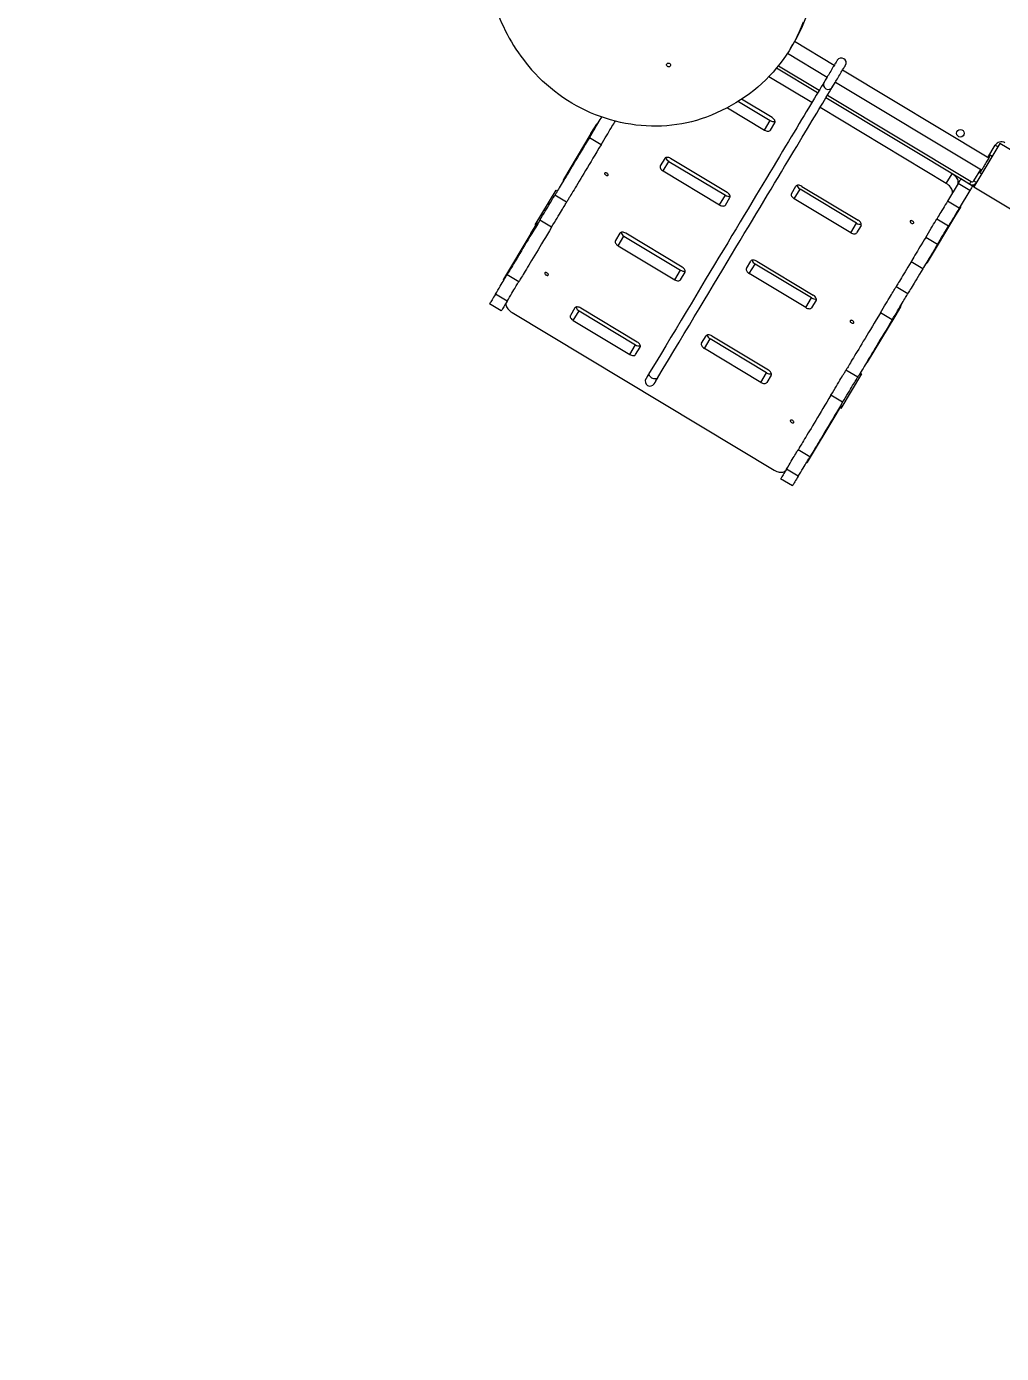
# Model space of a CAD drawing. Header units: millimetres. Extents: x -10374 to 11119, y -8221 to 9433.
# Drawn here: x -3441 to -1518, y -4160 to -1544 of the extents above; entities that cross this region are included whole.
import ezdxf

# ---------------------------------------------------------------- set-up
doc = ezdxf.new("R2010")
doc.units = ezdxf.units.MM
for name, color, linetype in [('DIKOM_ОБЪЕКТ', 7, 'Continuous'), ('DIKOM_РАЗМЕР_ЗОНА', 7, 'Continuous'), ('DIKOM_РАЗМЕР_ОБЪЕКТА', 7, 'Continuous')]:
    doc.layers.add(name, color=color, linetype=linetype)
doc.styles.add('style1', font='arial.ttf', dxfattribs={"width": 0.8})
doc.dimstyles.new('1-50', dxfattribs={"dimtxt": 300, "dimasz": 200, "dimexe": 100, "dimexo": 0, "dimgap": 100, "dimtad": 0, "dimdec": 0, "dimtxsty": 'style1', "dimcen": 0, "dimclrd": 7, "dimclre": 7, "dimadec": 1, "dimazin": 2, "dimtfac": 1, "dimtdec": 0, "dimtmove": 1, "dimatfit": 3, "dimfxl": 0, "dimlwd": 25, "dimlwe": 18, "dimarcsym": 0})

# ---------------------------------------------------------------- blocks, each defined once
blk = doc.blocks.new('*D16')
at = {"layer": 'Defpoints', "color": 0, "transparency": 16777216}
for p in [(-9045.1, 5161.7), (3694.5, 5161.7), (1813.2, -6719.9)]:
    blk.add_point(p, dxfattribs=at)
at = {"layer": 'DIKOM_РАЗМЕР_ОБЪЕКТА', "color": 7, "lineweight": 18, "transparency": 16777216}
for p, q in [((3694.5, 5161.7), (-9145.1, 5161.7)), ((1813.2, -6719.9), (-9145.1, -6719.9))]:
    blk.add_line(p, q, dxfattribs=at)
at = {"layer": 'DIKOM_РАЗМЕР_ОБЪЕКТА', "color": 7, "lineweight": 25, "transparency": 16777216}
for p, q in [((-9045.1, 4961.7), (-9045.1, -0.5)), ((-9045.1, -6519.9), (-9045.1, -1080.2))]:
    blk.add_line(p, q, dxfattribs=at)
at = {"layer": 'DIKOM_РАЗМЕР_ОБЪЕКТА', "color": 7, "transparency": 16777216}
for points in [[(-9078.4, 4961.7), (-9011.8, 4961.7), (-9045.1, 5161.7)], [(-9078.4, -6519.9), (-9011.8, -6519.9), (-9045.1, -6719.9)]]:
    blk.add_solid(points, dxfattribs=at)
at = {"layer": 'DIKOM_РАЗМЕР_ОБЪЕКТА', "color": 0, "transparency": 16777216, "insert": (-9045.1, -540.3), "char_height": 300, "attachment_point": 5, "rotation": 90, "style": 'style1'}
blk.add_mtext('11900', dxfattribs=at)
blk = doc.blocks.new('*D15')
at = {"layer": 'Defpoints', "color": 0, "transparency": 16777216}
for p in [(-5227.9, 8308.8), (9119.4, -1150.4), (-5227.9, -1991.8)]:
    blk.add_point(p, dxfattribs=at)
at = {"layer": 'DIKOM_РАЗМЕР_ОБЪЕКТА', "color": 7, "lineweight": 18, "transparency": 16777216}
for p, q in [((-5227.9, -1991.8), (-5227.9, 8408.8)), ((9119.4, -1150.4), (9119.4, 8408.8))]:
    blk.add_line(p, q, dxfattribs=at)
at = {"layer": 'DIKOM_РАЗМЕР_ОБЪЕКТА', "color": 7, "lineweight": 25, "transparency": 16777216}
for p, q in [((-5027.9, 8308.8), (187.4, 8308.8)), ((8919.4, 8308.8), (1267.2, 8308.8))]:
    blk.add_line(p, q, dxfattribs=at)
at = {"layer": 'DIKOM_РАЗМЕР_ОБЪЕКТА', "color": 7, "transparency": 16777216}
for points in [[(-5027.9, 8342.1), (-5027.9, 8275.4), (-5227.9, 8308.8)], [(8919.4, 8342.1), (8919.4, 8275.4), (9119.4, 8308.8)]]:
    blk.add_solid(points, dxfattribs=at)
at = {"layer": 'DIKOM_РАЗМЕР_ОБЪЕКТА', "color": 0, "transparency": 16777216, "insert": (727.3, 8308.8), "char_height": 300, "attachment_point": 5, "style": 'style1'}
blk.add_mtext('14350', dxfattribs=at)
blk = doc.blocks.new('*D14')
at = {"layer": 'Defpoints', "color": 0, "transparency": 16777216}
for p in [(-7515.9, 9236.3), (11119.4, -1423.4), (-7515.9, -2401.6)]:
    blk.add_point(p, dxfattribs=at)
at = {"layer": 'DIKOM_РАЗМЕР_ЗОНА', "color": 7, "lineweight": 18, "transparency": 16777216}
for p, q in [((-7515.9, -2401.6), (-7515.9, 9336.3)), ((11119.4, -1423.4), (11119.4, 9336.3))]:
    blk.add_line(p, q, dxfattribs=at)
at = {"layer": 'DIKOM_РАЗМЕР_ЗОНА', "color": 7, "lineweight": 25, "transparency": 16777216}
for p, q in [((-7315.9, 9236.3), (77.6, 9236.3)), ((10919.4, 9236.3), (1157.3, 9236.3))]:
    blk.add_line(p, q, dxfattribs=at)
at = {"layer": 'DIKOM_РАЗМЕР_ЗОНА', "color": 7, "transparency": 16777216}
for points in [[(-7315.9, 9269.7), (-7315.9, 9203), (-7515.9, 9236.3)], [(10919.4, 9269.7), (10919.4, 9203), (11119.4, 9236.3)]]:
    blk.add_solid(points, dxfattribs=at)
at = {"layer": 'DIKOM_РАЗМЕР_ЗОНА', "color": 0, "transparency": 16777216, "insert": (617.5, 9236.3), "char_height": 300, "attachment_point": 5, "style": 'style1'}
blk.add_mtext('18650', dxfattribs=at)
blk = doc.blocks.new('*D13')
at = {"layer": 'Defpoints', "color": 0, "transparency": 16777216}
for p in [(-10177, 7112.8), (3082.3, 7112.8), (2015.5, -8221.4)]:
    blk.add_point(p, dxfattribs=at)
at = {"layer": 'DIKOM_РАЗМЕР_ЗОНА', "color": 7, "lineweight": 18, "transparency": 16777216}
for p, q in [((3082.3, 7112.8), (-10277, 7112.8)), ((2015.5, -8221.4), (-10277, -8221.4))]:
    blk.add_line(p, q, dxfattribs=at)
at = {"layer": 'DIKOM_РАЗМЕР_ЗОНА', "color": 7, "lineweight": 25, "transparency": 16777216}
for p, q in [((-10177, 6912.8), (-10177, -14.4)), ((-10177, -8021.4), (-10177, -1094.2))]:
    blk.add_line(p, q, dxfattribs=at)
at = {"layer": 'DIKOM_РАЗМЕР_ЗОНА', "color": 7, "transparency": 16777216}
for points in [[(-10210.3, 6912.8), (-10143.6, 6912.8), (-10177, 7112.8)], [(-10210.3, -8021.4), (-10143.6, -8021.4), (-10177, -8221.4)]]:
    blk.add_solid(points, dxfattribs=at)
at = {"layer": 'DIKOM_РАЗМЕР_ЗОНА', "color": 0, "transparency": 16777216, "insert": (-10177, -554.3), "char_height": 300, "attachment_point": 5, "rotation": 90, "style": 'style1'}
blk.add_mtext('15300', dxfattribs=at)

msp = doc.modelspace()

# ---------------------------------------------------------------- linework, layer by layer
at = {"layer": 'DIKOM_ОБЪЕКТ', "color": 7, "linetype": 'Continuous', "lineweight": 15}
for p, q in [((-1934.3, -1586.8), (-1929.8, -1579.2)), ((-1848.2, -1620.1), (-1926.2, -1573.1)), ((-1958.2, -1621), (-1877.8, -1669.3)), ((-1940.3, -1596.2), (-1862.1, -1643.2)), ((-1892.3, -1693.4), (-1977.1, -1642.5)), ((-1880.9, -1674.5), (-1962, -1625.7)), ((-1543.4, -1803.2), (-1831.9, -1629.8)), ((-1845.8, -1653), (-1557.3, -1826.3)), ((-2037, -1691.1), (-1974.2, -1728.8)), ((-1970.8, -1723.2), (-2030.9, -1687.1)), ((-1581.3, -1854.5), (-1864.6, -1684.3)), ((-1861.5, -1679.1), (-1578.2, -1849.4)), ((-2058.9, -1703.7), (-1985.6, -1747.8)), ((-1627, -1852.8), (-1876, -1703.2)), ((-2328.1, -1754.8), (-2316.7, -1735.8)), ((-1985.6, -1747.8), (-1974.2, -1728.8)), ((-1974, -1748), (-1965.2, -1733.3)), ((-2328.1, -1754.8), (-2382.4, -1845.2)), ((-2308.1, -1776.8), (-2331.2, -1762.9)), ((-1521.2, -1773.9), (-1572.7, -1859.6)), ((-1545.2, -1802.1), (-1530.5, -1777.7)), ((-1435.5, -1825.4), (-1521.2, -1773.9)), ((-2182.4, -1803.5), (-2191.2, -1818.2)), ((-2059.4, -1870.7), (-2170.9, -1803.7)), ((-1536.7, -1799.6), (-1540.1, -1797.6)), ((-2185.6, -1828.3), (-2174.2, -1809.4)), ((-2185.6, -1828.3), (-2074.2, -1895.3)), ((-2174.2, -1809.4), (-2062.8, -1876.3)), ((-1572.7, -1848), (-1559.1, -1825.3)), ((-1627, -1852.8), (-1615.6, -1833.9)), ((-1603.6, -1852.8), (-1624.7, -1887.8)), ((-1580.4, -1866.7), (-1603.6, -1852.8)), ((-1575.3, -1858.1), (-1598.4, -1844.2)), ((-1572.7, -1859.6), (-1581.3, -1854.5)), ((-1557.3, -1833.9), (-1560.7, -1831.9)), ((-2438, -1934.8), (-2396.8, -1866.2)), ((-2376.1, -1890), (-2399.2, -1876.1)), ((-2396.8, -1866.2), (-2394.3, -1867.8)), ((-2074.2, -1895.3), (-2062.8, -1876.3)), ((-2062.7, -1895.5), (-2053.8, -1880.8)), ((-1932.6, -1873.3), (-1923.8, -1858.5)), ((-1927, -1883.3), (-1915.6, -1864.4)), ((-1815.6, -1950.3), (-1927, -1883.3)), ((-1804.2, -1931.3), (-1915.6, -1864.4)), ((-1912.2, -1858.7), (-1800.8, -1925.7)), ((-1580.4, -1866.7), (-1601.5, -1901.7)), ((-1572.7, -1859.6), (-1487, -1911.2)), ((-1601.5, -1901.7), (-1624.7, -1887.8)), ((-1609.9, -1918.6), (-1598.5, -1899.7)), ((-2446.3, -1951.4), (-2434.9, -1932.5)), ((-2436.7, -1935.6), (-2438, -1934.8)), ((-2405.8, -1939.4), (-2428.9, -1925.5)), ((-1815.6, -1950.3), (-1804.2, -1931.3)), ((-1795.2, -1935.8), (-1804.1, -1950.5)), ((-1664.3, -2009.1), (-1609.9, -1918.6)), ((-1622.7, -1937), (-1645.8, -1923.1)), ((-2446.3, -1951.4), (-2500.6, -2041.9)), ((-2271, -1951), (-2279.9, -1965.7)), ((-2274.2, -1975.8), (-2262.9, -1956.8)), ((-2262.9, -1956.8), (-2151.4, -2023.8)), ((-2148, -2018.2), (-2259.5, -1951.2)), ((-1644.6, -1973.5), (-1667.7, -1959.6)), ((-2274.2, -1975.8), (-2162.8, -2042.8)), ((-2021.3, -2020.8), (-2012.4, -2006)), ((-2015.6, -2030.8), (-2004.3, -2011.9)), ((-1892.8, -2078.8), (-2004.3, -2011.9)), ((-2000.9, -2006.2), (-1889.4, -2073.2)), ((-1673.4, -2021.4), (-1696.5, -2007.5)), ((-2470.4, -2047), (-2493.6, -2033.1)), ((-2162.8, -2042.8), (-2151.4, -2023.8)), ((-2151.3, -2043), (-2142.4, -2028.2)), ((-1904.2, -2097.8), (-2015.6, -2030.8)), ((-1703, -2070.6), (-1726.1, -2056.7)), ((-2505, -2104.5), (-2528.1, -2090.6)), ((-2493.4, -2085.2), (-2516.5, -2071.3)), ((-1904.2, -2097.8), (-1892.8, -2078.8)), ((-1883.8, -2083.3), (-1892.7, -2098)), ((-2483.6, -2107.7), (-1966.7, -2418.2)), ((-2359.6, -2098.5), (-2368.5, -2113.2)), ((-2362.9, -2123.3), (-2351.5, -2104.3)), ((-2351.5, -2104.3), (-2240, -2171.3)), ((-2236.7, -2165.7), (-2348.1, -2098.7)), ((-1782.4, -2205.7), (-1728.1, -2115.3)), ((-1733.8, -2121.9), (-1756.9, -2108)), ((-1728.1, -2115.3), (-1716.7, -2096.3)), ((-2362.9, -2123.3), (-2251.4, -2190.3)), ((-2251.4, -2190.3), (-2240, -2171.3)), ((-2109.9, -2168.2), (-2101, -2153.5)), ((-2104.3, -2178.3), (-2092.9, -2159.4)), ((-1981.4, -2226.3), (-2092.9, -2159.4)), ((-2089.5, -2153.7), (-1978.1, -2220.7)), ((-2239.9, -2190.5), (-2231.1, -2175.7)), ((-1992.8, -2245.3), (-2104.3, -2178.3)), ((-1801.8, -2235.1), (-1824.9, -2221.2)), ((-1992.8, -2245.3), (-1981.4, -2226.3)), ((-1972.4, -2230.8), (-1981.3, -2245.5)), ((-1794.2, -2228.3), (-1835.4, -2296.9)), ((-1796.8, -2226.8), (-1794.2, -2228.3)), ((-1831.5, -2284.4), (-1854.6, -2270.5)), ((-1846.2, -2311.9), (-1834.8, -2293)), ((-1835.4, -2296.9), (-1836.7, -2296.1)), ((-1900.6, -2402.4), (-1846.2, -2311.9)), ((-1896.1, -2392.1), (-1919.3, -2378.2)), ((-1919.1, -2430.3), (-1942.2, -2416.4)), ((-1930.7, -2449.5), (-1953.8, -2435.6))]:
    msp.add_line(p, q, dxfattribs=at)
at = {"layer": 'DIKOM_ОБЪЕКТ', "color": 7, "linetype": 'Continuous', "lineweight": 15, "flags": 128}
for points in [[(-1889.9, -1358.3), (-1888.2, -1369.1), (-1886.9, -1379.9), (-1885.9, -1390.7), (-1885.3, -1401.5), (-1885, -1412.3), (-1885.1, -1423), (-1885.5, -1433.8), (-1886.3, -1444.5), (-1887.4, -1455.1), (-1888.8, -1465.6), (-1890.6, -1476.1), (-1892.8, -1486.5), (-1895.3, -1496.8), (-1898.1, -1507), (-1901.3, -1517.1), (-1904.7, -1527.1), (-1908.6, -1536.9), (-1912.7, -1546.5), (-1917.2, -1556.1), (-1922, -1565.4), (-1927.1, -1574.6), (-1929.8, -1579.2)], [(-1909.3, -1534.7), (-1913.1, -1544.5), (-1917.3, -1554.2), (-1921.8, -1563.7), (-1926.6, -1573), (-1931.7, -1582.2), (-1937.1, -1591.2), (-1942.8, -1600.1), (-1948.8, -1608.7), (-1955.1, -1617.1), (-1961.7, -1625.3), (-1968.6, -1633.3), (-1975.7, -1641.1), (-1983.2, -1648.6), (-1990.8, -1655.9), (-1998.8, -1662.9), (-2006.9, -1669.7), (-2015.3, -1676.2), (-2024, -1682.4), (-2032.8, -1688.4), (-2041.9, -1694.1), (-2051.2, -1699.5), (-2060.7, -1704.6), (-2070.3, -1709.4), (-2080.2, -1713.9), (-2090.2, -1718.2), (-2100.3, -1722.1), (-2110.6, -1725.6)], [(-2176.8, -1622.4), (-2177.7, -1621.7), (-2178.4, -1620.7), (-2178.8, -1619.6), (-2178.8, -1618.5), (-2178.5, -1617.5), (-2177.9, -1616.6), (-2177, -1616), (-2175.9, -1615.6), (-2174.8, -1615.6), (-2173.6, -1615.9), (-2172.6, -1616.5), (-2171.8, -1617.4), (-2171.3, -1618.4), (-2171.1, -1619.5), (-2171.2, -1620.6), (-2171.7, -1621.6), (-2172.4, -1622.4), (-2173.4, -1622.9), (-2174.6, -1623), (-2175.7, -1622.9), (-2176.8, -1622.4)], [(-1842.2, -1610.2), (-1842.3, -1610.4), (-1842.6, -1610.8), (-1843.1, -1611.6), (-1843.7, -1612.7), (-1844.5, -1614), (-1845.5, -1615.6), (-1846.6, -1617.4), (-1847.8, -1619.5), (-1849.1, -1621.7), (-1850.6, -1624), (-1852, -1626.5), (-1853.6, -1629), (-1855.1, -1631.6), (-1856.7, -1634.2), (-1858.2, -1636.8), (-1859.7, -1639.2), (-1861.1, -1641.6), (-1862.4, -1643.8), (-1863.7, -1645.8), (-1864.8, -1647.7), (-1865.7, -1649.3), (-1866.5, -1650.6), (-1867.2, -1651.7), (-1867.6, -1652.4), (-1867.9, -1652.9), (-1868, -1653.1)], [(-1851.7, -1662.8), (-1851.6, -1662.7), (-1851.3, -1662.2), (-1850.9, -1661.5), (-1850.2, -1660.4), (-1849.4, -1659.1), (-1848.5, -1657.5), (-1847.4, -1655.6), (-1846.1, -1653.6), (-1844.8, -1651.4), (-1843.4, -1649), (-1841.9, -1646.5), (-1840.4, -1644), (-1838.8, -1641.4), (-1837.3, -1638.8), (-1835.8, -1636.3), (-1834.3, -1633.8), (-1832.8, -1631.5), (-1831.5, -1629.2), (-1830.3, -1627.2), (-1829.2, -1625.4), (-1828.2, -1623.8), (-1827.4, -1622.4), (-1826.8, -1621.4), (-1826.3, -1620.6), (-1826.1, -1620.1), (-1826, -1620)], [(-2110.6, -1725.6), (-2120, -1728.6), (-2129.5, -1731.2), (-2139.2, -1733.4), (-2148.9, -1735.4), (-2158.7, -1737), (-2168.6, -1738.3), (-2178.6, -1739.2), (-2188.7, -1739.8), (-2198.8, -1740.1), (-2208.9, -1740), (-2219, -1739.6), (-2229.2, -1738.9), (-2239.3, -1737.8), (-2249.5, -1736.4), (-2259.6, -1734.7), (-2269.7, -1732.6), (-2279.7, -1730.3), (-2289.6, -1727.5), (-2299.5, -1724.5), (-2309.3, -1721.1), (-2319, -1717.5), (-2328.6, -1713.5), (-2338.1, -1709.2), (-2347.4, -1704.6), (-2356.6, -1699.8), (-2365.6, -1694.6), (-2374.5, -1689.2), (-2383.2, -1683.4), (-2391.7, -1677.4), (-2400, -1671.2), (-2408.1, -1664.7), (-2416, -1657.9), (-2423.6, -1651), (-2431.1, -1643.8), (-2438.2, -1636.3), (-2445.1, -1628.7)], [(-1862.1, -1643.2), (-1863.4, -1645.4), (-1865.7, -1649.3), (-1868.2, -1653.4), (-1870.9, -1657.9), (-1873.8, -1662.7), (-1876.8, -1667.8), (-1880.1, -1673.1), (-1883.5, -1678.8), (-1887.1, -1684.8), (-1890.8, -1691.1), (-1894.8, -1697.7), (-1898.9, -1704.5), (-1903.2, -1711.7), (-1907.7, -1719.2), (-1912.4, -1726.9), (-1917.2, -1735), (-1922.2, -1743.4), (-1927.4, -1752), (-1932.8, -1760.9), (-1938.4, -1770.2), (-1944.1, -1779.7), (-1950, -1789.5), (-1956, -1799.6), (-1962.2, -1809.9), (-1968.6, -1820.6), (-1975.2, -1831.5), (-1981.9, -1842.7), (-1988.9, -1854.2), (-1995.9, -1866), (-2003.2, -1878), (-2010.5, -1890.3), (-2018.1, -1902.9), (-2025.8, -1915.7), (-2033.7, -1928.9), (-2041.7, -1942.2), (-2049.9, -1955.9), (-2058.3, -1969.8), (-2066.8, -1983.9), (-2075.5, -1998.4), (-2084.3, -2013), (-2093.3, -2028), (-2102.4, -2043.2), (-2111.7, -2058.6), (-2121.1, -2074.3), (-2130.6, -2090.2), (-2140.4, -2106.3), (-2150.2, -2122.7), (-2160.2, -2139.4), (-2170.3, -2156.3), (-2180.6, -2173.4), (-2191, -2190.7), (-2201.6, -2208.3), (-2212.3, -2226)], [(-2196, -2235.8), (-2185.3, -2218), (-2174.8, -2200.5), (-2164.3, -2183.1), (-2154.1, -2166), (-2143.9, -2149.2), (-2133.9, -2132.5), (-2124.1, -2116.1), (-2114.4, -2100), (-2104.8, -2084), (-2095.4, -2068.4), (-2086.1, -2052.9), (-2077, -2037.8), (-2068, -2022.8), (-2059.2, -2008.2), (-2050.5, -1993.7), (-2042, -1979.6), (-2033.7, -1965.7), (-2025.5, -1952), (-2017.4, -1938.6), (-2009.5, -1925.5), (-2001.8, -1912.7), (-1994.3, -1900.1), (-1986.9, -1887.8), (-1979.6, -1875.7), (-1972.6, -1864), (-1965.7, -1852.5), (-1958.9, -1841.3), (-1952.4, -1830.4), (-1946, -1819.7), (-1939.7, -1809.3), (-1933.7, -1799.3), (-1927.8, -1789.5), (-1922.1, -1779.9), (-1916.5, -1770.7), (-1911.2, -1761.8), (-1906, -1753.1), (-1900.9, -1744.8), (-1896.1, -1736.7), (-1891.4, -1729), (-1886.9, -1721.5), (-1882.6, -1714.3), (-1878.5, -1707.4), (-1874.5, -1700.9), (-1870.8, -1694.6), (-1867.2, -1688.6), (-1863.8, -1682.9), (-1860.5, -1677.5), (-1857.5, -1672.5), (-1854.6, -1667.7), (-1851.9, -1663.2), (-1849.4, -1659.1), (-1847.1, -1655.2), (-1845.8, -1653)], [(-2331.2, -1762.9), (-2328.4, -1758.2), (-2325.7, -1753.7), (-2323.1, -1749.3), (-2320.5, -1745.1), (-2318.1, -1741), (-2315.8, -1737.2), (-2313.6, -1733.6), (-2311.6, -1730.2), (-2309.7, -1727.1), (-2308, -1724.2), (-2306.7, -1722.1)], [(-1965.2, -1733.3), (-1964.8, -1732.2), (-1964.7, -1731), (-1965, -1729.7), (-1965.6, -1728.3), (-1966.5, -1726.9), (-1967.7, -1725.5), (-1969.2, -1724.3), (-1970.8, -1723.2)], [(-2308.1, -1776.8), (-2305.3, -1772.1), (-2302.5, -1767.6), (-2299.9, -1763.2), (-2297.4, -1759), (-2295, -1755), (-2292.7, -1751.1), (-2290.5, -1747.5), (-2288.4, -1744.1), (-2286.6, -1741), (-2284.8, -1738.1), (-2283.2, -1735.4), (-2281.8, -1733.1), (-2280.5, -1731), (-2280.1, -1730.2)], [(-1985.6, -1747.8), (-1983.8, -1748.7), (-1982.1, -1749.4), (-1980.3, -1749.8), (-1978.6, -1750), (-1977.1, -1749.9), (-1975.8, -1749.5), (-1974.8, -1748.9), (-1974, -1748)], [(-2331.2, -1762.9), (-2335.4, -1769.8), (-2339.4, -1776.5), (-2343.4, -1783.1), (-2347.2, -1789.5), (-2351, -1795.8), (-2354.7, -1801.9), (-2358.2, -1807.9), (-2361.7, -1813.6), (-2365, -1819.1), (-2368.2, -1824.5), (-2371.3, -1829.6), (-2374.2, -1834.5), (-2377, -1839.1), (-2379.7, -1843.5), (-2382.2, -1847.7), (-2384.5, -1851.6), (-2386.7, -1855.2), (-2388.7, -1858.6), (-2390.6, -1861.7), (-2392.3, -1864.5), (-2393.8, -1867), (-2395.1, -1869.3), (-2396.3, -1871.2), (-2397.3, -1872.9), (-2398.1, -1874.2), (-2398.8, -1875.3), (-2399.2, -1876.1)], [(-2308.1, -1776.8), (-2312.2, -1783.7), (-2316.3, -1790.4), (-2320.2, -1797), (-2324.1, -1803.4), (-2327.9, -1809.7), (-2331.5, -1815.8), (-2335.1, -1821.8), (-2338.6, -1827.5), (-2341.9, -1833.1), (-2345.1, -1838.4), (-2348.2, -1843.5), (-2351.1, -1848.4), (-2353.9, -1853), (-2356.5, -1857.4), (-2359, -1861.6), (-2361.4, -1865.5), (-2363.6, -1869.1), (-2365.6, -1872.5), (-2367.4, -1875.6), (-2369.1, -1878.4), (-2370.7, -1880.9), (-2372, -1883.2), (-2373.2, -1885.1), (-2374.2, -1886.8), (-2375, -1888.2), (-2375.6, -1889.2), (-2376.1, -1890)], [(-1525.3, -1780.8), (-1525.4, -1780.7), (-1525.7, -1780.6), (-1526.2, -1780.3), (-1526.8, -1779.9), (-1527.6, -1779.4), (-1528.5, -1778.9), (-1529.5, -1778.3), (-1530.5, -1777.7)], [(-2170.9, -1803.7), (-2172.6, -1802.8), (-2174.4, -1802.1), (-2176.1, -1801.7), (-2177.8, -1801.5), (-2179.3, -1801.6), (-2180.6, -1802), (-2181.6, -1802.6), (-2182.4, -1803.5)], [(-1540.1, -1797.6), (-1540.2, -1797.7), (-1540.5, -1798.2), (-1540.9, -1799), (-1541.6, -1800.1), (-1542.4, -1801.4), (-1543.4, -1803), (-1544.5, -1804.8), (-1545.7, -1806.8), (-1546.9, -1809), (-1548.3, -1811.2), (-1549.7, -1813.6), (-1551.1, -1815.9), (-1552.5, -1818.2), (-1553.8, -1820.5), (-1555.1, -1822.6), (-1556.3, -1824.6), (-1557.4, -1826.4), (-1558.4, -1828), (-1559.2, -1829.4), (-1559.8, -1830.5), (-1560.3, -1831.2), (-1560.6, -1831.7), (-1560.7, -1831.9)], [(-2191.2, -1818.2), (-2191.7, -1819.3), (-2191.7, -1820.5), (-2191.4, -1821.8), (-2190.8, -1823.2), (-2189.9, -1824.6), (-2188.7, -1826), (-2187.2, -1827.2), (-2185.6, -1828.3)], [(-2294, -1836.8), (-2293.8, -1836.1), (-2293.9, -1835.3), (-2294.3, -1834.5), (-2295.1, -1833.7), (-2296, -1832.9), (-2297, -1832.4), (-2298.1, -1832), (-2299.1, -1831.9), (-2300, -1832), (-2300.6, -1832.4), (-2301, -1833), (-2301, -1833.7), (-2300.7, -1834.6), (-2300.1, -1835.4), (-2299.3, -1836.2), (-2298.3, -1836.9), (-2297.3, -1837.3), (-2296.2, -1837.6), (-2295.2, -1837.6), (-2294.5, -1837.3), (-2294, -1836.8)], [(-1912.2, -1858.7), (-1914, -1857.8), (-1915.8, -1857.1), (-1917.5, -1856.7), (-1919.2, -1856.5), (-1920.7, -1856.6), (-1922, -1857), (-1923, -1857.6), (-1923.8, -1858.5)], [(-1615.7, -1873), (-1615.1, -1871.5), (-1614.8, -1869.8), (-1614.8, -1868), (-1615.2, -1866), (-1616, -1864), (-1617.2, -1862), (-1618.6, -1860), (-1620.4, -1858), (-1622.4, -1856.1), (-1624.6, -1854.4), (-1627, -1852.8)], [(-1604.3, -1854), (-1603.7, -1852.5), (-1603.4, -1850.8), (-1603.4, -1849), (-1603.9, -1847.1), (-1604.6, -1845.1), (-1605.8, -1843), (-1607.2, -1841), (-1609, -1839), (-1611, -1837.2), (-1613.2, -1835.4), (-1614.5, -1834.5)], [(-1598.4, -1844.2), (-1598.5, -1844.4), (-1598.8, -1844.8), (-1599.3, -1845.6), (-1599.9, -1846.7), (-1600.7, -1848), (-1601.6, -1849.5), (-1602.6, -1851.1), (-1603.6, -1852.8)], [(-1581.3, -1854.5), (-1581.2, -1854.4), (-1581.1, -1854.1), (-1580.8, -1853.6), (-1580.4, -1853), (-1579.9, -1852.2), (-1579.4, -1851.3), (-1578.8, -1850.4), (-1578.2, -1849.4)], [(-1567.6, -1851.1), (-1567.7, -1851), (-1568, -1850.8), (-1568.4, -1850.6), (-1569.1, -1850.2), (-1569.9, -1849.7), (-1570.7, -1849.2), (-1571.7, -1848.6), (-1572.7, -1848)], [(-2428.9, -1925.5), (-2426.1, -1920.7), (-2423.3, -1916.1), (-2420.6, -1911.7), (-2418.1, -1907.5), (-2415.7, -1903.4), (-2413.4, -1899.6), (-2411.2, -1896.1), (-2409.3, -1892.8), (-2407.4, -1889.7), (-2405.8, -1887), (-2404.3, -1884.5), (-2403, -1882.3), (-2401.8, -1880.4), (-2400.9, -1878.8), (-2400.1, -1877.6), (-2399.6, -1876.7), (-2399.2, -1876.1)], [(-2053.8, -1880.8), (-2053.4, -1879.7), (-2053.3, -1878.5), (-2053.6, -1877.2), (-2054.2, -1875.8), (-2055.2, -1874.4), (-2056.4, -1873), (-2057.8, -1871.8), (-2059.4, -1870.7)], [(-1932.6, -1873.3), (-1933, -1874.3), (-1933.1, -1875.5), (-1932.8, -1876.9), (-1932.2, -1878.2), (-1931.3, -1879.6), (-1930.1, -1881), (-1928.6, -1882.2), (-1927, -1883.3)], [(-1575.3, -1858.1), (-1575.4, -1858.3), (-1575.7, -1858.8), (-1576.2, -1859.5), (-1576.8, -1860.6), (-1577.6, -1861.9), (-1578.5, -1863.4), (-1579.4, -1865), (-1580.4, -1866.7)], [(-2405.8, -1939.4), (-2402.9, -1934.6), (-2400.1, -1930), (-2397.5, -1925.6), (-2394.9, -1921.4), (-2392.5, -1917.3), (-2390.2, -1913.5), (-2388.1, -1910), (-2386.1, -1906.7), (-2384.3, -1903.6), (-2382.6, -1900.9), (-2381.1, -1898.4), (-2379.8, -1896.2), (-2378.7, -1894.3), (-2377.8, -1892.8), (-2377, -1891.5), (-2376.4, -1890.6), (-2376.1, -1890)], [(-2074.2, -1895.3), (-2072.5, -1896.2), (-2070.7, -1896.9), (-2068.9, -1897.3), (-2067.3, -1897.5), (-2065.8, -1897.4), (-2064.4, -1897), (-2063.4, -1896.4), (-2062.7, -1895.5)], [(-1624.7, -1887.8), (-1626.9, -1891.6), (-1629.2, -1895.3), (-1631.4, -1899), (-1633.5, -1902.6), (-1635.6, -1906.1), (-1637.6, -1909.4), (-1639.5, -1912.5), (-1641.3, -1915.5), (-1643, -1918.3), (-1644.5, -1920.8), (-1645.8, -1923.1)], [(-1601.5, -1901.7), (-1603.8, -1905.5), (-1606, -1909.2), (-1608.2, -1912.9), (-1610.4, -1916.5), (-1612.5, -1920), (-1614.5, -1923.3), (-1616.4, -1926.5), (-1618.1, -1929.4), (-1619.8, -1932.2), (-1621.3, -1934.7), (-1622.7, -1937)], [(-2428.9, -1925.5), (-2433, -1932.3), (-2437, -1938.9), (-2440.9, -1945.4), (-2444.7, -1951.8), (-2448.4, -1957.9), (-2452, -1963.9), (-2455.5, -1969.7), (-2458.9, -1975.3), (-2462.1, -1980.7), (-2465.2, -1985.9), (-2468.2, -1990.8), (-2471, -1995.5), (-2473.7, -2000), (-2476.2, -2004.2), (-2478.6, -2008.1), (-2480.8, -2011.8), (-2482.9, -2015.2), (-2484.7, -2018.4), (-2486.5, -2021.2), (-2488, -2023.8), (-2489.4, -2026.1), (-2490.6, -2028.1), (-2491.6, -2029.8), (-2492.4, -2031.2), (-2493.1, -2032.3), (-2493.6, -2033.1)], [(-1795.2, -1935.8), (-1794.8, -1934.7), (-1794.7, -1933.5), (-1795, -1932.2), (-1795.6, -1930.8), (-1796.6, -1929.4), (-1797.8, -1928), (-1799.2, -1926.8), (-1800.8, -1925.7)], [(-1691.5, -1931.1), (-1691.3, -1930.5), (-1691.4, -1929.7), (-1691.9, -1928.8), (-1692.6, -1928), (-1693.5, -1927.3), (-1694.6, -1926.7), (-1695.6, -1926.4), (-1696.6, -1926.2), (-1697.5, -1926.4), (-1698.2, -1926.8), (-1698.5, -1927.3), (-1698.5, -1928.1), (-1698.3, -1928.9), (-1697.7, -1929.8), (-1696.9, -1930.5), (-1695.9, -1931.2), (-1694.8, -1931.7), (-1693.7, -1931.9), (-1692.8, -1931.9), (-1692, -1931.6), (-1691.5, -1931.1)], [(-1667.7, -1959.6), (-1664.9, -1954.8), (-1662.1, -1950.1), (-1659.4, -1945.6), (-1656.8, -1941.4), (-1654.4, -1937.3), (-1652, -1933.4), (-1649.8, -1929.7), (-1647.7, -1926.3), (-1645.8, -1923.1)], [(-2405.8, -1939.4), (-2409.8, -1946.2), (-2413.8, -1952.8), (-2417.8, -1959.3), (-2421.6, -1965.7), (-2425.3, -1971.8), (-2428.9, -1977.8), (-2432.4, -1983.6), (-2435.7, -1989.2), (-2439, -1994.6), (-2442.1, -1999.8), (-2445, -2004.7), (-2447.9, -2009.4), (-2450.5, -2013.9), (-2453.1, -2018.1), (-2455.4, -2022), (-2457.7, -2025.7), (-2459.7, -2029.1), (-2461.6, -2032.3), (-2463.3, -2035.2), (-2464.9, -2037.7), (-2466.2, -2040), (-2467.4, -2042), (-2468.5, -2043.7), (-2469.3, -2045.1), (-2470, -2046.2), (-2470.4, -2047)], [(-2259.5, -1951.2), (-2261.2, -1950.3), (-2263, -1949.6), (-2264.7, -1949.2), (-2266.4, -1949), (-2267.9, -1949.1), (-2269.2, -1949.5), (-2270.3, -1950.1), (-2271, -1951)], [(-1815.6, -1950.3), (-1813.9, -1951.2), (-1812.1, -1951.9), (-1810.3, -1952.3), (-1808.7, -1952.5), (-1807.1, -1952.4), (-1805.8, -1952), (-1804.8, -1951.4), (-1804.1, -1950.5)], [(-1667.7, -1959.6), (-1670.7, -1964.4), (-1673.5, -1969.1), (-1676.3, -1973.8), (-1679, -1978.2), (-1681.6, -1982.6), (-1684.1, -1986.7), (-1686.5, -1990.7), (-1688.8, -1994.5), (-1690.9, -1998.1), (-1692.9, -2001.4), (-1694.8, -2004.6), (-1696.5, -2007.5)], [(-1644.6, -1973.5), (-1641.7, -1968.7), (-1638.9, -1964), (-1636.2, -1959.6), (-1633.7, -1955.3), (-1631.2, -1951.2), (-1628.9, -1947.3), (-1626.7, -1943.6), (-1624.6, -1940.2), (-1622.7, -1937)], [(-2279.9, -1965.7), (-2280.3, -1966.8), (-2280.3, -1968), (-2280.1, -1969.3), (-2279.4, -1970.7), (-2278.5, -1972.1), (-2277.3, -1973.5), (-2275.9, -1974.7), (-2274.2, -1975.8)], [(-1644.6, -1973.5), (-1647.5, -1978.3), (-1650.4, -1983), (-1653.1, -1987.7), (-1655.8, -1992.1), (-1658.4, -1996.5), (-1660.9, -2000.6), (-1663.3, -2004.6), (-1665.6, -2008.4), (-1667.8, -2012), (-1669.8, -2015.4), (-1671.7, -2018.5), (-1673.4, -2021.4)], [(-2000.9, -2006.2), (-2002.6, -2005.3), (-2004.4, -2004.6), (-2006.1, -2004.2), (-2007.8, -2004), (-2009.3, -2004.1), (-2010.6, -2004.5), (-2011.7, -2005.1), (-2012.4, -2006)], [(-1696.5, -2007.5), (-1699.7, -2012.8), (-1702.8, -2017.8), (-1705.6, -2022.6), (-1708.4, -2027.1), (-1710.9, -2031.4), (-1713.3, -2035.4), (-1715.5, -2039), (-1717.6, -2042.4), (-1719.4, -2045.6), (-1721.1, -2048.4), (-1722.6, -2050.9), (-1724, -2053.1), (-1725.1, -2055.1), (-1726.1, -2056.7)], [(-2516.5, -2071.3), (-2514, -2067.1), (-2511.6, -2063.1), (-2509.3, -2059.2), (-2507.1, -2055.6), (-2505.1, -2052.2), (-2503.2, -2049.1), (-2501.4, -2046.2), (-2499.9, -2043.5), (-2498.4, -2041.2), (-2497.2, -2039.1), (-2496.1, -2037.3), (-2495.2, -2035.8), (-2494.5, -2034.6), (-2493.9, -2033.7), (-2493.6, -2033.1)], [(-2412.1, -2033.5), (-2411.9, -2032.8), (-2412.1, -2032), (-2412.5, -2031.2), (-2413.2, -2030.3), (-2414.1, -2029.6), (-2415.2, -2029), (-2416.3, -2028.7), (-2417.3, -2028.6), (-2418.1, -2028.7), (-2418.8, -2029.1), (-2419.1, -2029.7), (-2419.2, -2030.4), (-2418.9, -2031.2), (-2418.3, -2032.1), (-2417.5, -2032.9), (-2416.5, -2033.5), (-2415.4, -2034), (-2414.4, -2034.2), (-2413.4, -2034.2), (-2412.6, -2034), (-2412.1, -2033.5)], [(-2142.4, -2028.2), (-2142, -2027.2), (-2141.9, -2026), (-2142.2, -2024.6), (-2142.8, -2023.3), (-2143.8, -2021.9), (-2145, -2020.5), (-2146.4, -2019.3), (-2148, -2018.2)], [(-2021.3, -2020.8), (-2021.7, -2021.8), (-2021.7, -2023), (-2021.5, -2024.4), (-2020.8, -2025.7), (-2019.9, -2027.1), (-2018.7, -2028.5), (-2017.3, -2029.7), (-2015.6, -2030.8)], [(-1673.4, -2021.4), (-1676.6, -2026.7), (-1679.6, -2031.7), (-1682.5, -2036.5), (-1685.2, -2041.1), (-1687.8, -2045.3), (-1690.2, -2049.3), (-1692.4, -2053), (-1694.4, -2056.4), (-1696.3, -2059.5), (-1698, -2062.3), (-1699.5, -2064.8), (-1700.8, -2067), (-1702, -2069), (-1703, -2070.6)], [(-2493.4, -2085.2), (-2490.9, -2081), (-2488.4, -2077), (-2486.1, -2073.1), (-2484, -2069.5), (-2481.9, -2066.1), (-2480, -2063), (-2478.3, -2060.1), (-2476.7, -2057.4), (-2475.3, -2055.1), (-2474, -2053), (-2473, -2051.2), (-2472.1, -2049.7), (-2471.3, -2048.5), (-2470.8, -2047.6), (-2470.4, -2047)], [(-2162.8, -2042.8), (-2161.1, -2043.7), (-2159.3, -2044.4), (-2157.6, -2044.8), (-2155.9, -2045), (-2154.4, -2044.9), (-2153.1, -2044.5), (-2152, -2043.9), (-2151.3, -2043)], [(-1756.9, -2108), (-1754.1, -2103.3), (-1751.4, -2098.8), (-1748.8, -2094.4), (-1746.2, -2090.2), (-1743.8, -2086.1), (-1741.5, -2082.3), (-1739.3, -2078.7), (-1737.3, -2075.3), (-1735.4, -2072.1), (-1733.7, -2069.2), (-1732.1, -2066.6), (-1730.6, -2064.2), (-1729.4, -2062.1), (-1728.3, -2060.3), (-1727.4, -2058.8), (-1726.7, -2057.6), (-1726.1, -2056.7)], [(-2516.5, -2071.3), (-2518.4, -2074.4), (-2520.2, -2077.3), (-2521.7, -2080), (-2523.2, -2082.4), (-2524.5, -2084.5), (-2525.6, -2086.3), (-2526.5, -2087.8), (-2527.2, -2089), (-2527.7, -2089.9), (-2528, -2090.4), (-2528.1, -2090.6)], [(-2493.4, -2085.2), (-2495.3, -2088.3), (-2497, -2091.2), (-2498.6, -2093.9), (-2500, -2096.3), (-2501.3, -2098.4), (-2502.4, -2100.2), (-2503.3, -2101.7), (-2504, -2102.9), (-2504.6, -2103.8), (-2504.9, -2104.3), (-2505, -2104.5)], [(-2494.8, -2087.5), (-2495.5, -2089), (-2495.8, -2090.7), (-2495.7, -2092.5), (-2495.3, -2094.5), (-2494.5, -2096.5), (-2493.3, -2098.5), (-2491.9, -2100.5), (-2490.1, -2102.5), (-2488.1, -2104.4), (-2485.9, -2106.1), (-2483.6, -2107.7)], [(-1883.8, -2083.3), (-1883.4, -2082.2), (-1883.3, -2081), (-1883.6, -2079.7), (-1884.2, -2078.3), (-1885.2, -2076.9), (-1886.4, -2075.5), (-1887.8, -2074.3), (-1889.4, -2073.2)], [(-1733.8, -2121.9), (-1731, -2117.2), (-1728.2, -2112.7), (-1725.6, -2108.3), (-1723.1, -2104.1), (-1720.7, -2100), (-1718.4, -2096.2), (-1716.2, -2092.6), (-1714.1, -2089.2), (-1712.3, -2086), (-1710.5, -2083.1), (-1708.9, -2080.5), (-1707.5, -2078.1), (-1706.2, -2076), (-1705.2, -2074.2), (-1704.3, -2072.7), (-1703.5, -2071.5), (-1703, -2070.6)], [(-2368.5, -2113.2), (-2368.9, -2114.3), (-2369, -2115.5), (-2368.7, -2116.8), (-2368.1, -2118.2), (-2367.1, -2119.6), (-2365.9, -2121), (-2364.5, -2122.2), (-2362.9, -2123.3)], [(-2348.1, -2098.7), (-2349.8, -2097.8), (-2351.6, -2097.1), (-2353.4, -2096.7), (-2355, -2096.5), (-2356.5, -2096.6), (-2357.8, -2097), (-2358.9, -2097.6), (-2359.6, -2098.5)], [(-1904.2, -2097.8), (-1902.5, -2098.7), (-1900.7, -2099.4), (-1899, -2099.8), (-1897.3, -2100), (-1895.8, -2099.9), (-1894.5, -2099.5), (-1893.4, -2098.9), (-1892.7, -2098)], [(-1756.9, -2108), (-1761.1, -2114.8), (-1765.1, -2121.6), (-1769.1, -2128.2), (-1772.9, -2134.6), (-1776.7, -2140.9), (-1780.4, -2147), (-1783.9, -2152.9), (-1787.4, -2158.7), (-1790.7, -2164.2), (-1793.9, -2169.5), (-1797, -2174.7), (-1799.9, -2179.5), (-1802.7, -2184.2), (-1805.4, -2188.6), (-1807.9, -2192.7), (-1810.2, -2196.6), (-1812.4, -2200.3), (-1814.4, -2203.7), (-1816.3, -2206.8), (-1818, -2209.6), (-1819.5, -2212.1), (-1820.8, -2214.3), (-1822, -2216.3), (-1823, -2218), (-1823.8, -2219.3), (-1824.5, -2220.4), (-1824.9, -2221.2)], [(-1809.7, -2127.8), (-1809.5, -2127.1), (-1809.6, -2126.3), (-1810, -2125.5), (-1810.8, -2124.7), (-1811.7, -2123.9), (-1812.7, -2123.4), (-1813.8, -2123), (-1814.8, -2122.9), (-1815.7, -2123), (-1816.3, -2123.4), (-1816.7, -2124), (-1816.7, -2124.7), (-1816.4, -2125.6), (-1815.8, -2126.4), (-1815, -2127.2), (-1814, -2127.9), (-1813, -2128.3), (-1811.9, -2128.6), (-1810.9, -2128.6), (-1810.2, -2128.3), (-1809.7, -2127.8)], [(-1733.8, -2121.9), (-1737.9, -2128.7), (-1742, -2135.5), (-1745.9, -2142.1), (-1749.8, -2148.5), (-1753.6, -2154.8), (-1757.2, -2160.9), (-1760.8, -2166.8), (-1764.3, -2172.6), (-1767.6, -2178.1), (-1770.8, -2183.5), (-1773.9, -2188.6), (-1776.8, -2193.4), (-1779.6, -2198.1), (-1782.2, -2202.5), (-1784.7, -2206.7), (-1787.1, -2210.6), (-1789.3, -2214.2), (-1791.3, -2217.6), (-1793.1, -2220.7), (-1794.8, -2223.5), (-1796.3, -2226), (-1797.7, -2228.3), (-1798.9, -2230.2), (-1799.9, -2231.9), (-1800.7, -2233.2), (-1801.3, -2234.3), (-1801.8, -2235.1)], [(-2231.1, -2175.7), (-2230.6, -2174.7), (-2230.6, -2173.5), (-2230.9, -2172.1), (-2231.5, -2170.8), (-2232.4, -2169.4), (-2233.6, -2168), (-2235.1, -2166.8), (-2236.7, -2165.7)], [(-2109.9, -2168.2), (-2110.3, -2169.3), (-2110.4, -2170.5), (-2110.1, -2171.8), (-2109.5, -2173.2), (-2108.5, -2174.6), (-2107.3, -2176), (-2105.9, -2177.2), (-2104.3, -2178.3)], [(-2089.5, -2153.7), (-2091.2, -2152.8), (-2093, -2152.1), (-2094.8, -2151.7), (-2096.4, -2151.5), (-2097.9, -2151.6), (-2099.2, -2152), (-2100.3, -2152.6), (-2101, -2153.5)], [(-2251.4, -2190.3), (-2249.7, -2191.2), (-2247.9, -2191.9), (-2246.2, -2192.3), (-2244.5, -2192.5), (-2243, -2192.4), (-2241.7, -2192), (-2240.7, -2191.4), (-2239.9, -2190.5)], [(-1972.4, -2230.8), (-1972, -2229.7), (-1972, -2228.5), (-1972.2, -2227.2), (-1972.9, -2225.8), (-1973.8, -2224.4), (-1975, -2223), (-1976.4, -2221.8), (-1978.1, -2220.7)], [(-1854.6, -2270.5), (-1851.8, -2265.8), (-1849, -2261.2), (-1846.3, -2256.8), (-1843.8, -2252.5), (-1841.4, -2248.5), (-1839.1, -2244.7), (-1836.9, -2241.1), (-1835, -2237.8), (-1833.1, -2234.8), (-1831.5, -2232), (-1830, -2229.5), (-1828.7, -2227.4), (-1827.5, -2225.5), (-1826.6, -2223.9), (-1825.8, -2222.7), (-1825.3, -2221.7), (-1824.9, -2221.2)], [(-2212.3, -2226), (-2213.7, -2228.5), (-2215, -2230.7), (-2216.2, -2232.6), (-2217.2, -2234.2), (-2218, -2235.6), (-2218.7, -2236.7), (-2219.1, -2237.4), (-2219.4, -2237.9), (-2219.5, -2238.1)], [(-2213.3, -2227.7), (-2214.7, -2230.1), (-2215.9, -2232.1), (-2217, -2233.9), (-2217.9, -2235.4), (-2218.6, -2236.6), (-2219.1, -2237.4), (-2219.4, -2237.9), (-2219.5, -2238.1)], [(-2196, -2235.8), (-2196.8, -2236.9), (-2198, -2237.7), (-2199.3, -2238.3), (-2200.9, -2238.5), (-2202.5, -2238.5), (-2204.3, -2238.2), (-2206, -2237.6), (-2207.7, -2236.8), (-2209.2, -2235.7), (-2210.5, -2234.5), (-2211.6, -2233.1), (-2212.4, -2231.6), (-2212.9, -2230.1), (-2213, -2228.7), (-2212.8, -2227.3), (-2212.3, -2226), (-2212.3, -2226)], [(-2203.2, -2247.9), (-2203.1, -2247.7), (-2202.8, -2247.2), (-2202.4, -2246.5), (-2201.7, -2245.4), (-2200.9, -2244), (-2199.9, -2242.4), (-2198.8, -2240.4), (-2197.4, -2238.3), (-2196, -2235.8)], [(-2203.2, -2247.9), (-2203.1, -2247.7), (-2202.8, -2247.2), (-2202.3, -2246.3), (-2201.6, -2245.2), (-2200.7, -2243.7), (-2199.7, -2241.9), (-2198.4, -2239.9), (-2197, -2237.5)], [(-1992.8, -2245.3), (-1991.1, -2246.2), (-1989.3, -2246.9), (-1987.6, -2247.3), (-1985.9, -2247.5), (-1984.4, -2247.4), (-1983.1, -2247), (-1982, -2246.4), (-1981.3, -2245.5)], [(-1831.5, -2284.4), (-1828.6, -2279.7), (-1825.8, -2275.1), (-1823.2, -2270.7), (-1820.6, -2266.4), (-1818.2, -2262.4), (-1815.9, -2258.6), (-1813.8, -2255.1), (-1811.8, -2251.7), (-1810, -2248.7), (-1808.3, -2245.9), (-1806.8, -2243.5), (-1805.5, -2241.3), (-1804.4, -2239.4), (-1803.5, -2237.8), (-1802.7, -2236.6), (-1802.1, -2235.7), (-1801.8, -2235.1)], [(-1854.6, -2270.5), (-1858.7, -2277.3), (-1862.7, -2284), (-1866.6, -2290.5), (-1870.4, -2296.8), (-1874.1, -2303), (-1877.7, -2309), (-1881.2, -2314.8), (-1884.6, -2320.4), (-1887.8, -2325.8), (-1890.9, -2330.9), (-1893.9, -2335.9), (-1896.7, -2340.6), (-1899.4, -2345), (-1901.9, -2349.3), (-1904.3, -2353.2), (-1906.5, -2356.9), (-1908.5, -2360.3), (-1910.4, -2363.5), (-1912.2, -2366.3), (-1913.7, -2368.9), (-1915.1, -2371.2), (-1916.3, -2373.2), (-1917.3, -2374.9), (-1918.1, -2376.3), (-1918.8, -2377.4), (-1919.3, -2378.2)], [(-1831.5, -2284.4), (-1835.5, -2291.2), (-1839.5, -2297.9), (-1843.5, -2304.4), (-1847.3, -2310.7), (-1851, -2316.9), (-1854.6, -2322.9), (-1858.1, -2328.7), (-1861.4, -2334.3), (-1864.7, -2339.7), (-1867.8, -2344.8), (-1870.7, -2349.8), (-1873.5, -2354.5), (-1876.2, -2359), (-1878.8, -2363.2), (-1881.1, -2367.1), (-1883.4, -2370.8), (-1885.4, -2374.2), (-1887.3, -2377.4), (-1889, -2380.2), (-1890.6, -2382.8), (-1891.9, -2385.1), (-1893.1, -2387.1), (-1894.2, -2388.8), (-1895, -2390.2), (-1895.7, -2391.3), (-1896.1, -2392.1)], [(-1927.8, -2324.5), (-1927.6, -2323.8), (-1927.8, -2323), (-1928.2, -2322.2), (-1928.9, -2321.3), (-1929.8, -2320.6), (-1930.9, -2320), (-1932, -2319.7), (-1933, -2319.6), (-1933.8, -2319.7), (-1934.5, -2320.1), (-1934.8, -2320.7), (-1934.9, -2321.4), (-1934.6, -2322.2), (-1934, -2323.1), (-1933.2, -2323.9), (-1932.2, -2324.5), (-1931.1, -2325), (-1930.1, -2325.2), (-1929.1, -2325.2), (-1928.3, -2325), (-1927.8, -2324.5)], [(-1942.2, -2416.4), (-1939.7, -2412.2), (-1937.3, -2408.1), (-1935, -2404.3), (-1932.8, -2400.7), (-1930.8, -2397.3), (-1928.9, -2394.1), (-1927.1, -2391.2), (-1925.6, -2388.6), (-1924.1, -2386.3), (-1922.9, -2384.2), (-1921.8, -2382.4), (-1920.9, -2380.9), (-1920.2, -2379.7), (-1919.6, -2378.8), (-1919.3, -2378.2)], [(-1919.1, -2430.3), (-1916.6, -2426.1), (-1914.1, -2422), (-1911.8, -2418.2), (-1909.7, -2414.6), (-1907.6, -2411.2), (-1905.7, -2408.1), (-1904, -2405.2), (-1902.4, -2402.5), (-1901, -2400.2), (-1899.7, -2398.1), (-1898.7, -2396.3), (-1897.8, -2394.8), (-1897, -2393.6), (-1896.5, -2392.7), (-1896.1, -2392.1)], [(-1966.7, -2418.2), (-1964.2, -2419.6), (-1961.6, -2420.7), (-1959, -2421.6), (-1956.5, -2422.2), (-1954, -2422.6), (-1951.7, -2422.6), (-1949.5, -2422.4), (-1947.6, -2421.9), (-1946, -2421.1), (-1944.6, -2420), (-1943.6, -2418.7)], [(-1942.2, -2416.4), (-1944.1, -2419.5), (-1945.8, -2422.4), (-1947.4, -2425.1), (-1948.9, -2427.5), (-1950.2, -2429.6), (-1951.3, -2431.4), (-1952.2, -2432.9), (-1952.9, -2434.1), (-1953.4, -2435), (-1953.7, -2435.5), (-1953.8, -2435.6)], [(-1919.1, -2430.3), (-1921, -2433.4), (-1922.7, -2436.3), (-1924.3, -2439), (-1925.7, -2441.4), (-1927, -2443.5), (-1928.1, -2445.3), (-1929, -2446.8), (-1929.7, -2448), (-1930.3, -2448.9), (-1930.6, -2449.4), (-1930.7, -2449.5)]]:
    msp.add_lwpolyline(points, dxfattribs=at)
at = {"layer": 'DIKOM_ОБЪЕКТ', "color": 7, "linetype": 'Continuous', "lineweight": 15}
msp.add_circle((-1599.1, -1754), 7.5, dxfattribs=at)
for centre, radius, start, end in [((-2175.9, -1391.4), 358.8, 199.6874, 221.3891), ((-1834.1, -1615.1), 9.5, 329, 149), ((-1859.9, -1658), 9.5, 149, 329), ((-2313.7, -1737.9), 3.66, 94.9172, 144.5175), ((-1967.4, -1719.1), 11.8, 235.0028, 282.9005), ((-2325.1, -1756.9), 3.66, 94.9172, 144.5175), ((-1518.5, -1784.9), 14, 59, 149), ((-2168.9, -1798.8), 11.8, 195.092, 243.0014), ((-2379.2, -1846.9), 3.66, 153.4897, 203.0711), ((-1910.2, -1853.8), 11.8, 195.1036, 242.9941), ((-1576.1, -1845.9), 10, 239, 329), ((-1576.1, -1845.9), 4, 239, 329), ((-2056, -1866.6), 11.8, 235.0028, 282.9005), ((-1601.8, -1898), 3.66, 333.4799, 23.081), ((-2431.9, -1934.6), 3.66, 94.9205, 144.5151), ((-1797.4, -1921.6), 11.8, 235.0019, 282.9013), ((-1613.2, -1917), 3.66, 333.48, 23.0808), ((-2443.3, -1953.5), 3.66, 94.9138, 144.5199), ((-2257.5, -1946.3), 11.8, 194.8487, 243.0296), ((-1998.9, -2001.3), 11.8, 195.0971, 243.0005), ((-1667.2, -2007), 3.66, 274.9247, 324.5178), ((-2144.6, -2014.1), 11.8, 235.0019, 282.9013), ((-2497.3, -2043.5), 3.66, 153.4909, 203.0699), ((-1886, -2069.1), 11.8, 235.0019, 282.9013), ((-2346.1, -2093.8), 11.8, 195.1046, 242.9934), ((-1731.3, -2113.6), 3.66, 333.48, 23.0808), ((-1719.9, -2094.7), 3.66, 333.4772, 23.0836), ((-2233.3, -2161.6), 11.8, 235.0019, 282.9013), ((-2087.5, -2148.8), 11.8, 195.1005, 242.993), ((-1785.4, -2203.6), 3.66, 274.9315, 324.513), ((-2211.4, -2243), 9.5, 149, 329), ((-1974.7, -2216.6), 11.8, 235.0037, 282.8996), ((-1838.1, -2291.4), 3.66, 333.4801, 23.0808), ((-1849.5, -2310.3), 3.66, 333.48, 23.0808), ((-1903.6, -2400.3), 3.66, 274.9234, 324.5191)]:
    msp.add_arc(centre, radius, start, end, dxfattribs=at)

# ---------------------------------------------------------------- dimensions: what is measured, and where the dimension line sits
at = {"layer": 'DIKOM_РАЗМЕР_ЗОНА'}
for base, p1, p2, angle, text, picture, middle in [((-7515.9, 9236.3), (11119.4, -1423.4), (-7515.9, -2401.6), 180, '18650', '*D14', (617.5, 9236.3)), ((-10177, 7112.8), (2015.5, -8221.4), (3082.3, 7112.8), 270, '15300', '*D13', (-10177, -554.3))]:
    dim = msp.add_linear_dim(base=base, p1=p1, p2=p2, angle=angle, text=text, dimstyle='1-50', override={"dimscale": 1, "dimtix": 0, "dimtofl": 1, "dimtmove": 1, "dimatfit": 3}, dxfattribs=at)
    dim.commit()
    dim.dimension.update_dxf_attribs({"geometry": picture, "text_midpoint": middle, "dimtype": 160})
at = {"layer": 'DIKOM_РАЗМЕР_ОБЪЕКТА'}
for base, p1, p2, angle, text, picture, middle in [((-5227.9, 8308.8), (9119.4, -1150.4), (-5227.9, -1991.8), 180, '14350', '*D15', (727.3, 8308.8)), ((-9045.1, 5161.7), (1813.2, -6719.9), (3694.5, 5161.7), 270, '11900', '*D16', (-9045.1, -540.3))]:
    dim = msp.add_linear_dim(base=base, p1=p1, p2=p2, angle=angle, text=text, dimstyle='1-50', override={"dimscale": 1, "dimtix": 0, "dimtofl": 1, "dimtmove": 1, "dimatfit": 3}, dxfattribs=at)
    dim.commit()
    dim.dimension.update_dxf_attribs({"geometry": picture, "text_midpoint": middle, "dimtype": 160})

doc.saveas('drawing.dxf')
